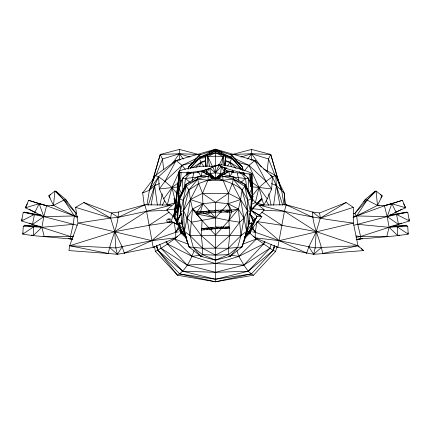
<?xml version="1.0" encoding="UTF-8"?>
<svg xmlns="http://www.w3.org/2000/svg" width="431" height="431" viewBox="0 0 431 431"><rect width="100%" height="100%" fill="white"/><g stroke="black" fill="none" stroke-linecap="round" stroke-linejoin="round"><path stroke-width="0.65" d="M181.763 220.548L181.763 223.77L182.766 224.643M185.993 236.964L183.843 234.545L183.854 233.306L181.09 229.982L173.865 216.734L179.506 171.091A16.825 2.311 -8.2 0 1 195.642 167.088A16.825 2.311 -8.2 0 1 211.686 166.56L219.605 164.787M251.031 186.542L251.268 173.23L250.718 172.874A17.116 1.611 15.1 0 0 235.477 167.783A17.116 1.611 15.1 0 0 220.166 164.728L211.686 166.56L212.235 167.088L219.029 165.062M251.715 178.386L251.812 173.806L251.268 173.23L252.431 194.785L251.812 173.806L250.675 174.14L248.504 173.935A17.116 1.611 15.1 0 1 225.316 168.058L222.886 167.163M118.396 212.052C118.46 226.49 110.611 239.442 108.375 253.476L68.971 250.594L69.655 245.751L77.989 223.064L75.587 207.343L83.856 202.527L111.419 212.973L118.25 217.337L146.572 211.265L171.592 205.102L144.87 204.757L118.396 212.052L111.419 212.973L110.654 218.081L114.765 231.641L122.162 246.774L124.322 253.099L153.172 247.367L175.773 237.858L177.27 236.657M188.579 168.936L188.627 167.077L199.548 154.95L215.5 149.778L231.452 154.95L242.373 167.077L243.316 170.261M244.738 237.89L244.156 240.961L246.586 231.258L247.744 200.237L244.873 186.23L245.067 184.409L233.866 177.103L222.31 174.156L219.654 176.441L215.5 178.542L212.138 178.31L208.345 176.198L197.134 177.103L185.933 184.409L178.843 197.904L182.119 224.249L186.844 240.961L189.08 246.936L200.916 256.397L215.5 260.141L230.084 256.397L241.92 246.936C248.498 231.361 250.352 214.557 252.157 197.904L252.9 196.202L251.93 193.277L251.919 191.262M177.701 211.971L177.416 221.345L176.818 223.861L171.285 221.566M177.782 209.288L178.008 201.923M178.229 194.553L178.31 191.876M178.617 181.828L178.655 180.487M178.72 178.477L178.919 171.78L179.506 171.091L178.504 195.216M248.111 190.981L248.515 178.299L242.728 173.17L237.206 172.901L226.517 171.085L218.253 176.247M249.748 214.913L250.443 211.653L251.402 199.144L252.157 197.904L245.067 184.409L233.149 179.07L223.075 180.298L207.925 180.298L197.851 179.07L186.127 186.23L183.256 200.237L183.541 210.657L187.022 218.296L190.017 235.59L193.352 247.453L200.916 256.397L202.403 254.592L202.618 248.261L201.363 235.692L202.074 220.516L192.528 209.046L190.394 199.548L188.918 189.996L186.127 186.23L185.933 184.409L197.851 179.07L208.345 176.198L208.69 174.156L197.134 177.103L198.718 183.471L202.5 193.341L202.909 203.669L200.512 211.74L196.848 212.095L192.528 209.046L187.022 218.296L184.414 231.258L186.844 240.961L186.262 237.89M178.838 195.836L179.102 188.659L182.485 178.299L188.272 173.17L189.505 172.691L188.552 173.639M182.437 179.582L182.485 178.299L183.622 177.858M192.592 180.271L192.684 177.804L193.794 172.901L204.483 171.085L212.747 176.247M203.793 166.555L200.981 162.271L199.364 158.371L199.548 154.95L200.824 154.702M252.431 194.785L251.812 173.806L251.241 174.081L251.478 181.09M249.727 214.88L250.443 211.653L247.744 200.237L242.082 189.996C233.715 182.405 222.816 180.206 212.138 178.31L208.69 174.156L211.255 176.769L215.5 178.542L218.9 178.111L222.31 174.156L222.655 176.198L233.149 179.07L244.873 186.23L242.082 189.996L240.606 199.548L238.472 209.046L229.992 210.285L228.091 203.669L228.5 193.341L232.282 183.471L233.866 177.103L222.655 176.198L218.9 178.111L215.5 179.258L207.925 180.298L198.718 183.471L188.918 189.996L183.256 200.237L180.557 211.653L181.252 214.913M178.391 197.894L177.416 221.345L181.763 223.77L176.818 223.861L178.057 223.463M225.187 167.778L224.583 171.931M225.268 165.795L225.682 155.855L215.5 150.764L205.318 155.855L205.759 166.452M186.1 236.834L183.843 234.545L173.989 216.281L173.865 216.734L177.416 221.345L178.272 197.005M178.332 195.674L179.506 171.091L174.097 216.319M240.164 247.75L241.92 246.936L246.586 231.258L243.978 218.296L238.472 209.046L228.091 203.669L215.5 202.355L202.909 203.669L196.848 212.095L196.757 213.991L228.926 220.516L239.658 222.245L243.978 218.296L247.459 210.657L242.082 189.996L233.149 179.07M201.449 230.132L201.525 228.613L216.443 227.04L229.136 227.094L229.211 228.613L216.443 228.613L201.449 230.132L207.101 228.22L211.238 229.367L212.397 228.85M219.756 165.752L224.707 167.815L224.449 172.47L220.516 173.445L215.5 172.842L210.484 173.445L206.551 172.47L206.304 169.146M37.018 225.472L24.298 225.268L23.231 226.695L22.805 234.146L33.225 235.638L72.257 239.092M31.393 235.084L33.225 235.638L33.753 226.733L35.762 225.51M188.503 169L188.627 167.077L199.548 154.95M179.091 199.327L177.416 221.345L174.738 214.945L179.506 171.091L174.943 214.584L173.865 216.734L180.842 231.038L183.843 234.545M180.056 186.65L181.122 172.637L178.919 171.78L179.872 172.761L181.122 172.637A16.825 2.311 -8.2 0 0 203.852 170.293L211.174 168.004M224.152 167.54L224.449 172.47L221.459 166.312L215.5 172.842L209.859 168.3L206.788 169.502L206.551 172.47L209.859 168.3L211.653 167.772L212.235 167.088L219.04 164.847L219.023 165.278L219.794 165.773L222.272 166.937M207.042 166.285L207.812 156.642L215.5 152.671L225.682 155.855L224.869 165.822M241.92 246.936L237.648 247.453L228.597 254.592L215.5 255.168L202.618 248.261L190.017 235.59L192.528 209.046L202.909 203.669L209.859 211.519M190.836 247.75L189.08 246.936L182.119 224.249L183.541 210.657L190.394 199.548L202.5 193.341L207.925 180.298L208.345 176.198M232.282 183.471L240.606 199.548L243.978 218.296L240.983 235.59L237.648 247.453L230.084 256.397L228.597 254.592L228.382 248.261L229.637 235.692L228.926 220.516L229.858 211.562M267.139 171.312L268.502 158.996L270.738 154.443L251.596 149.428L232.454 154.443L251.596 153.748L270.738 154.443L279.272 183.218M224.406 165.596L225.682 155.855L223.188 156.642L215.5 156.184L207.812 156.642L205.318 155.855L206.104 166.49M72.225 239.334L70.285 238.893L70.404 236.484L73.243 224.33L74.358 215.947L76.19 213.523L65.507 199.251L56.052 191.272L54.92 191.057L48.811 195.819L53.514 205.398L77.348 217.418M184.15 188.379L185.513 178.445L189.915 173.246L193.794 172.901M273.61 205.156L276.357 185.594L275.754 175.536L263.67 168.99M256.838 222.191L255.292 232.309L255.227 237.858L277.828 247.367L313.601 254.312L363.705 250.594L357.994 245.751L316.235 231.641L281.949 225.343L257.593 221.658M213.749 177.141L202.058 171.56L201.261 176.613L198.432 172.255M215.5 227.126L215.5 202.355L202.5 193.341L228.5 193.341L240.606 199.548L247.459 210.657L250.443 211.653L252.9 196.202L252.049 195.286M169.076 205.689L169.286 204.386M146.955 204.811L149.395 190.254L153.49 178.79L155.246 175.536L176.16 160.526L215.5 149.201L254.84 160.526L272.435 176.769L276.357 185.594L282.725 205.215M23.015 232.875L22.805 234.146L33.753 226.733L38.208 226.092M198.718 183.471L190.394 199.548L187.022 218.296L191.342 222.245L201.363 235.692L215.5 248.164L228.382 248.261L237.648 247.453M221.69 165.025L223.188 156.642L215.5 152.671L205.318 155.855M151.055 205.118L154.643 185.594L158.565 176.769L176.16 160.526L180.745 159.524M251.629 223.694L249.835 233.397L244.463 238.494M251.462 203.879L251.699 202.597M251.941 201.32L252.9 196.202M73.022 236.948L70.404 236.484L32.514 224.4L34.469 214.412L35.132 214.137L40.191 214.827M35.132 214.137L24.513 212.171L23.252 212.321L21.55 220.952L32.514 224.4L43.795 216.642L74.358 215.947L77.02 216.233M159.928 205.081L162.288 193.88M244.156 240.961L245.551 234.448M258.729 188.767L259.009 187.474L248.973 165.369L234.028 158.155M187.523 174.647L188.105 172.088M154.465 246.801L155.413 251.402L177.48 275.21L215.5 281.799L251.402 273.9L273.135 250.411L274.31 245.239M180.842 231.038L181.09 229.982M251.758 204.154L255.378 202.602L259.009 187.474L266.072 181.365L272.435 176.769L275.754 175.536L284.185 192.91L285.446 204.725M252.663 231.926L255.292 232.309L279.25 240.654L308.838 246.774L313.601 254.312L315.158 247.917L316.235 231.641L320.346 218.081L319.581 212.973L312.604 212.052L286.13 204.757L259.408 205.102C290.252 213.555 321.682 219.061 353.377 223.064L357.994 245.751L322.625 253.476C320.389 239.442 312.54 226.49 312.604 212.052L320.346 218.081L353.296 207.343L353.377 223.064L279.25 240.654L255.227 237.858L253.73 236.657M358.086 239.157L386.731 236.711L389.085 227.336L387.205 216.642L384.425 205.776L377.486 205.398L365.493 199.251L354.81 213.523L353.501 213.765M171.63 221.426L171.516 222.04L177.06 224.341L177.421 223.829M177.173 223.727L177.06 224.341M247.459 210.657L248.881 224.249L246.586 231.258L240.983 235.59C223.975 235.321 207.025 235.321 190.017 235.59L184.414 231.258L183.541 210.657L188.918 189.996L197.851 179.07M210.156 174.711L210.484 173.445L209.859 168.3M312.75 217.337L286.13 204.757L284.428 211.265L277.828 247.367L276.201 246.22M144.288 205.479L142.656 192.91L149.395 190.254L155.246 175.536L158.565 176.769L164.928 181.365L171.991 187.474L175.622 202.602L167.201 205.178L171.991 187.474L182.027 165.369L196.972 158.155M264.375 241.338L263.643 243.919L243.887 265.07L215.5 272.3L182.798 271.239L157.865 250.411L156.361 246.026M152.935 180.126L160.262 154.443L179.404 149.428L198.546 154.443L179.404 153.748L160.262 154.443L152.488 180.659M186.17 175.352L186.93 172.804M188.061 168.984L188.627 167.077L199.451 157.477L215.5 149.778L231.549 157.477L242.373 167.077L242.497 169M185.384 186.246L185.933 184.409L179.598 199.144L180.557 211.653L181.273 214.88M222.66 227.288L228.926 220.516L231.463 212.095L231.366 210.193L228.091 203.669L240.606 199.548M156.787 246.57L157.865 250.411L179.598 273.9L215.5 281.799L253.52 275.21L275.587 251.402L276.939 246.958M197.727 172.389L198.136 171.123M199.558 166.7L200.981 162.271L205.824 160.332M148.275 205.215L154.643 185.594L155.499 184.592M194.063 250.664C190.82 259.871 186.057 269.903 177.48 275.21L157.865 250.411L156.69 245.239M179.07 193.277L178.1 196.202L180.379 208.356M179.598 273.9L215.5 279.24L248.202 271.239L269.957 248.245L271.218 244.463M187.049 174.63L187.905 172.082M22.186 219.072L21.55 220.952L34.469 214.412L41.446 215.139M256.935 221.561L279.25 240.654L306.678 253.099L308.838 246.774L316.235 231.641L284.428 211.265L263.163 210.226M159.782 244.463L161.043 248.245L187.113 265.07L215.5 272.3L248.202 271.239L273.135 250.411L274.639 246.026M365.046 200.512L365.493 199.251L374.948 191.272L376.08 191.057L382.189 195.819L377.486 205.398L353.059 217.714M186.715 175.008L187.857 171.985M275.587 251.402L273.135 250.411L274.816 246.009M156.157 175.018L162.498 158.996L160.262 154.443M180.858 210.915L180.557 211.653L183.541 210.657M227.563 166.021L230.019 162.271L231.636 158.371L231.452 154.95L230.176 154.702M77.165 225.235L43.795 216.642L25.375 207.785L28.613 200.34L46.887 205.765L39.173 203.696L25.375 207.785L27.401 203.874M177.513 210.021L173.865 216.734L177.513 210.021L174.178 198.524L174.178 199.876L177.513 210.021L174.183 216.152M180.955 213.372L177.416 221.345L177.971 220.122M252.227 198.648L255.378 202.602L263.799 205.178L267.242 198.901L271.659 188.977L272.435 176.769L270.264 175.207M178.52 218.9L180.724 214.013M170.094 219.853L170.1 221.507M29.136 209.186L34.895 212.197L39.173 203.696L46.575 205.776L74.358 215.947L77.639 216.631M183.256 200.237L179.598 199.144L186.127 186.23M249.463 193.374L251.898 188.659L248.515 178.299L247.378 177.858M179.953 205.059L178.843 197.904L180.384 194.995M167.201 205.178L163.758 198.901L159.341 188.977L164.928 181.365L176.16 160.526L182.027 165.369L185.384 169.41M162.191 205.393L164.723 200.765M232.573 172.513L233.23 171.355L226.517 171.085M178.337 227.681L175.708 232.309L175.773 237.858L151.75 240.654L115.842 247.917L69.655 245.751L114.765 231.641L149.051 225.343L170.116 222.159M264.99 241.629L263.643 243.919L238.828 256.413L215.5 263.551L187.113 265.07L167.357 243.919L166.01 241.629M253.261 227.643L249.835 233.397L245.821 233.548M244.9 236.834L247.157 234.545L249.91 229.982L257.011 216.281L261.919 216.734L245.007 236.964M380.853 198.034L382.189 195.819L380.519 194.774M363.775 202.042L365.493 199.251M69.655 245.751L108.375 253.476L117.399 254.312L122.162 246.774M232.568 172.255L229.739 176.613L228.942 171.56L218.42 176.581M356.836 239.771L360.715 238.893L360.596 236.484L357.757 224.33L356.642 215.947L367.19 199.828L374.948 191.272M226.507 167.627L225.106 169.766L228.031 171.274M179.598 199.144L178.843 197.904L179.926 196.31M247.114 230.854L252.216 223.441M253.309 221.852L256.068 218.275M209.768 174.453L210.484 173.445L213.83 177.55M163.758 198.901L171.991 187.474L178.386 182.739M172.395 163.349L179.404 153.748L190.049 157.051M247.701 159.082L251.596 153.748L268.502 158.996L275.086 175.632M220.537 210.517L221.793 210.123L227.18 212.095L231.366 210.193C219.745 210.064 207.731 209.633 196.757 213.991L208.997 213.033L215.5 212.095L231.463 212.095L238.472 209.046L239.658 222.245L229.637 235.692L215.5 248.164L202.618 248.261L189.08 246.936M178.1 229.152L175.708 232.309L151.75 240.654L124.322 253.099L117.399 254.312L109.517 247.437M153.49 178.79L142.656 192.91L143.819 192.258M217.17 177.55L220.516 173.445L221.459 166.312L219.794 165.773M252.302 195.631L259.009 187.474L271.659 188.977L266.072 181.365L254.84 160.526L250.255 159.524M244.355 170.924L248.973 165.369L254.84 160.526L256.133 162.034M228.926 220.516L238.472 209.046M245.428 235.299L249.91 229.982L250.158 231.038L257.011 216.281L250.885 210.021L261.606 198.524L261.606 199.876L250.885 210.021L251.176 210.678L261.919 216.734L250.885 210.021M174.867 162.034L176.16 160.526L173.068 163.02M190.286 168.144L199.451 157.477L211.179 153.474M251.176 210.678L261.606 198.524M220.71 212.009L215.5 217.897L191.342 222.245M222.013 210.538L228.091 203.669M190.346 168.203L199.364 158.371L208.674 154.756M221.766 228.258L215.5 235.035L210.129 229.227M178.951 195.286L178.1 196.202L178.843 197.904M189.829 173.618L191.224 172.201M195.873 167.476L200.981 162.271L205.603 161.571M258.864 215.489L263.53 210.84M33.225 235.638L41.915 227.336L43.795 216.642L46.575 205.776L53.514 205.398L65.507 199.251L67.225 202.042M164.928 181.365L182.027 165.369L193.616 162.169M227.708 171.904L228.667 171.005M184.145 230.677C175.347 238.499 165.833 245.95 155.413 251.402M159.481 183.601L154.643 185.594L149.395 190.254L158.565 176.769L159.341 188.977L177.971 186.935M241.042 182.399L245.487 178.445L248.515 178.299L248.563 179.582M248.234 224.643L253.584 221.345L250.045 213.372M313.601 254.312L321.483 247.437L357.994 245.751M173.052 222.428L151.75 240.654L77.989 223.064L110.654 218.081L118.25 217.337L144.87 204.757L146.572 211.265L153.172 247.367L154.799 246.22M175.622 202.602L166.538 209.913L175.131 209.046M180.519 181.16L182.119 179.98M215.5 202.355L228.5 193.341L223.075 180.298L222.655 176.198M149.051 225.343L169.141 212.192M273.135 250.411L269.957 248.245L243.887 265.07L215.5 263.551L192.172 256.413L167.357 243.919L166.625 241.338M191.935 168.02L200.981 162.271M50.481 194.774L48.811 195.819L50.147 198.034M211.502 153.21L215.5 150.764L219.498 153.21M320.346 218.081L346.098 202.527L353.296 207.343M173.079 222.11L171.84 222.11M353.835 225.235L387.205 216.642L401.864 209.186M201.8 171.877L205.894 169.766L206.417 171.931M222.719 174.749L228.942 171.56M231.431 172.265L233.23 171.355M171.129 222.11L169.755 222.11M142.499 205.916L144.87 204.757M208.927 152.38L215.5 149.201L222.073 152.38M207.925 180.298L212.138 178.31L211.255 176.769L215.5 177.524L219.654 176.441L218.9 178.111L223.075 180.298M206.497 169.636L206.788 169.502M392.108 225.936L389.085 227.336L360.596 236.484L356.011 237.292M394.882 212.575L405.625 207.785L402.387 200.34L384.113 205.765L391.827 203.696L405.625 207.785L403.599 203.874M124.322 253.099L126.116 252.275M220.219 227.433L221.48 227.04L225.785 228.613L229.136 227.094M206.088 211.616L200.512 211.74L203.82 211.599L208.997 213.033L210.177 212.505M214.32 210.657L215.5 210.123L221.793 212.095L221.793 210.123M217.326 177.184L221.588 175.331M357.757 224.33L389.085 227.336L401.557 223.091M252.658 220.252L255.13 219.201L250.4 214.633M228.597 254.592L215.5 260.141L202.403 254.592L193.352 247.453M170.067 222.11L168.327 222.11M319.581 212.973L346.098 202.527M169.992 222.11L168.225 222.11M242.427 244.285L256.547 238.946L269.957 248.245M353.361 216.631L356.642 215.947L384.425 205.776L391.827 203.696L396.105 212.197M402.387 200.34L391.089 203.933L391.827 203.696L387.205 216.642L356.642 215.947L353.318 216.303M169.475 222.11C166.393 223.727 165.499 218.253 168.995 219.083M225.984 210.614L227.18 210.193L229.992 210.285M209.407 228.22L211.238 227.827L216.443 228.613L216.443 227.04L221.48 228.613L222.708 228.182M199.451 157.477L209.945 153.964M355.995 235.946L360.596 236.484L386.731 236.711L387.981 236.307M406.487 212.171L387.205 216.642L398.486 224.4L409.45 220.952L407.748 212.321L406.487 212.171L390.809 214.827M216.443 228.613L217.703 228.22M240.951 157.051L251.596 153.748L261.331 167.088M386.731 236.711L397.775 235.638L399.607 235.084M247.744 200.237L251.402 199.144L245.067 184.409L245.616 186.246M51.758 205.84L53.514 205.398L54.92 191.057L63.81 199.828L76.19 213.523M207.85 211.357L208.997 211.109L215.5 212.095M389.554 215.139L396.531 214.412L407.748 212.321M362.676 238.564L356.114 239.394M199.946 255.163L192.172 256.413L174.453 238.946L188.573 244.285M170.078 219.083L170.789 219.083M392.792 226.092L397.247 226.733L406.702 225.268L407.769 226.695L408.195 234.146L397.775 235.638L389.085 227.336L397.247 226.733L407.769 226.695M253.52 275.21L251.402 273.9L215.5 279.24L182.798 271.239L161.043 248.245M178.337 231.926L175.708 232.309L174.259 222.822M197.964 177.071L185.513 178.445L182.485 178.299L182.889 190.981M168.736 219.083L169.642 219.083M168.64 219.083L169.555 219.083M25.375 207.785L26.259 207.677M199.364 158.371L205.819 157.601M73.69 236.096L70.404 236.484L44.269 236.711L43.019 236.307M73.243 224.33L41.915 227.336L33.753 226.733L23.231 226.695M321.483 247.437L315.158 247.917L308.838 246.774M196.848 212.095L206.131 211.599M201.525 228.613L207.101 228.22L207.101 229.761M225.785 228.613L225.785 227.094L228.947 227.094L229.163 227.643M167.837 210.226L146.572 211.265L114.765 231.641L115.842 247.917L117.399 254.312M200.916 256.397L202.247 256.353M204.45 228.333L207.548 228.263M393.982 225.472L406.702 225.268M174.738 214.945L177.416 214.945M253.563 223.851L249.237 223.77L249.237 220.548M204.483 171.085L202.333 171.005L203.292 171.904M185.179 233.548L181.165 233.397L177.739 227.643M228.753 256.353L230.084 256.397M202.403 254.592L215.5 255.168L228.382 248.261L240.983 235.59L239.658 222.245M188.272 173.17L189.915 173.246M246.85 188.379L245.487 178.445L233.036 177.071M251.704 186.812L259.009 187.474L267.242 198.901M250.578 208.507L264.462 209.913L255.378 202.602M72.257 239.108L68.324 238.564M225.181 157.601L231.636 158.371L242.459 170.175L242.373 167.077L231.452 154.95M404.741 207.677L405.625 207.785M225.397 161.571L230.019 162.271L242.459 170.175L231.549 157.477L219.821 153.474M24.298 225.268L33.753 226.733M231.054 255.163L238.828 256.413L243.887 265.07L248.202 271.239L251.402 273.9M23.252 212.321L43.795 216.642L39.173 203.696L39.911 203.933L28.613 200.34M253.767 220.855L255.033 221.135M24.513 212.171L34.469 214.412M379.242 205.84L377.486 205.398L376.08 191.057L367.19 199.828L354.81 213.523L356.642 215.947M237.384 162.169L248.973 165.369L266.072 181.365M75.587 207.343L110.654 218.081L83.856 202.527M34.895 212.197L36.118 212.575M190.394 199.548L202.909 203.669M221.055 153.964L231.549 157.477M222.326 154.756L231.636 158.371M225.176 160.332L230.019 162.271L236.059 168.419M271.519 183.601L276.357 185.594L284.185 192.91L284.977 204.817M204.111 213.216L215.5 217.897L210.727 212.499M395.868 214.137L409.45 220.952L408.814 219.072M29.443 223.091L32.514 224.4M178.639 203.895L179.846 204.413M209.412 175.331L213.674 177.184M304.884 252.275L306.678 253.099M38.892 225.936L41.915 227.336L44.269 236.711M286.13 204.757L288.501 205.916M202.058 171.56L208.281 174.749M395.238 225.51L408.195 234.146L407.985 232.875M261.859 212.192L281.949 225.343M248.881 179.98L250.481 181.16M252.081 182.345L259.009 187.474L263.799 205.178M358.156 246.37L359.163 247.135M361.183 248.671L363.705 250.594M185.513 178.445L189.958 182.399M246.855 230.677L256.547 238.946L238.828 256.413L236.937 250.664M186.537 238.494L181.165 233.397L179.371 223.694M167.47 210.84L173.068 216.416M239.313 171.727L241.171 173.618M209.234 228.258L202.074 220.516L192.528 209.046M56.052 191.272L63.81 199.828L74.358 215.947M183.854 233.306L185.572 235.299M275.501 184.592L276.357 185.594L279.945 205.118M241.085 173.246L245.487 178.445M177.022 193.594L171.991 187.474L172.271 188.767M252.9 229.152L255.292 232.309L252.663 227.681M183.299 159.082L179.404 153.748L162.498 158.996L163.645 169.372M221.232 174.453L220.516 173.445L220.844 174.711M178.768 223.42L183.886 230.854M227.708 227.159L229.006 227.094M251.074 196.31L252.157 197.904L250.616 194.995M266.277 200.765L268.809 205.393M179.102 188.659L181.537 193.374M244.873 186.23L251.402 199.144M250.276 214.013L253.584 221.345L254.031 223.231M224.707 167.815L225.106 169.766L224.955 167.799M250.142 210.915L250.443 211.653M250.109 214.035L252.146 218.948M252.658 220.176L253.423 222.019M275.754 175.536L281.605 190.254L284.045 204.811M243.601 173.192L244.285 175.008M277.51 178.79L281.605 190.254M65.507 199.251L65.954 200.512M251.268 173.23L251.823 174.792M243.31 172.718L243.951 174.63M230.019 162.271L231.442 166.7M232.46 169.857L233.273 172.389M244.07 172.804L244.83 175.352M270.738 154.443L278.431 181.408M174.178 198.524L177.222 210.678M243.041 172.729L243.477 174.647M237.206 172.901L238.316 177.804L238.408 180.271M185.449 234.448L186.844 240.961M268.712 193.88L271.072 205.081M396.531 214.412L398.486 224.4M254.84 160.526L255.06 161.7M209.514 166.361L207.812 156.642L215.5 172.842L223.188 156.642L223.926 164.976M261.714 204.386L261.924 205.689M180.153 206.363L180.357 207.661M154.643 185.594L157.39 205.156M249.592 174.038L250.74 186.569M188.697 172.055L188.8 173.31M397.247 226.733L397.775 235.638M251.898 188.659L252.162 195.836M250.675 174.14L250.901 185.276M247.146 233.306L247.157 234.545M251.812 173.806L251.844 178.504M251.596 149.428L251.596 160.348M227.18 210.193L227.18 212.095M221.48 227.04L221.48 228.613M215.5 149.201L215.5 179.258M215.5 228.441L215.5 281.799M211.238 227.827L211.238 229.367M208.997 211.109L208.997 213.033M203.82 211.599L203.82 213.523M179.404 149.428L179.404 160.348M177.071 223.597A7.979 0.469 -67.5 0 1 177.599 221.028A7.979 0.469 -67.5 0 1 180.934 212.855M171.527 221.297A7.979 0.469 -67.5 0 1 174.603 212.338"/></g></svg>
